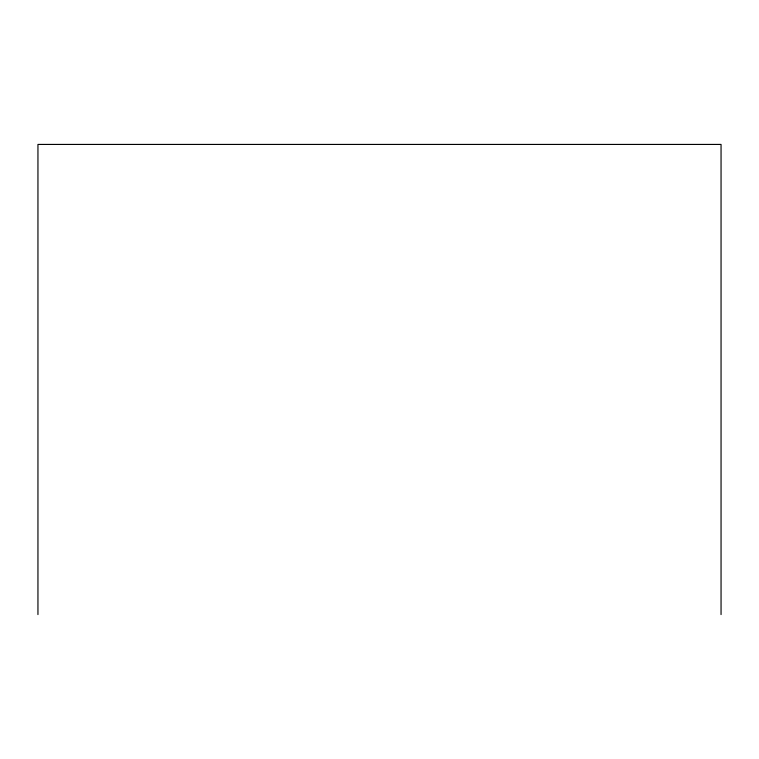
<?xml version="1.0" encoding="UTF-8"?>
<svg xmlns="http://www.w3.org/2000/svg" width="759" height="759" viewBox="0 0 759 759"><rect width="100%" height="100%" fill="white"/><g stroke="black" fill="none" stroke-linecap="round" stroke-linejoin="round"><path stroke-width="1.14" d="M721.05 614.572L721.05 144.428L37.95 144.428L37.95 614.572"/></g></svg>
